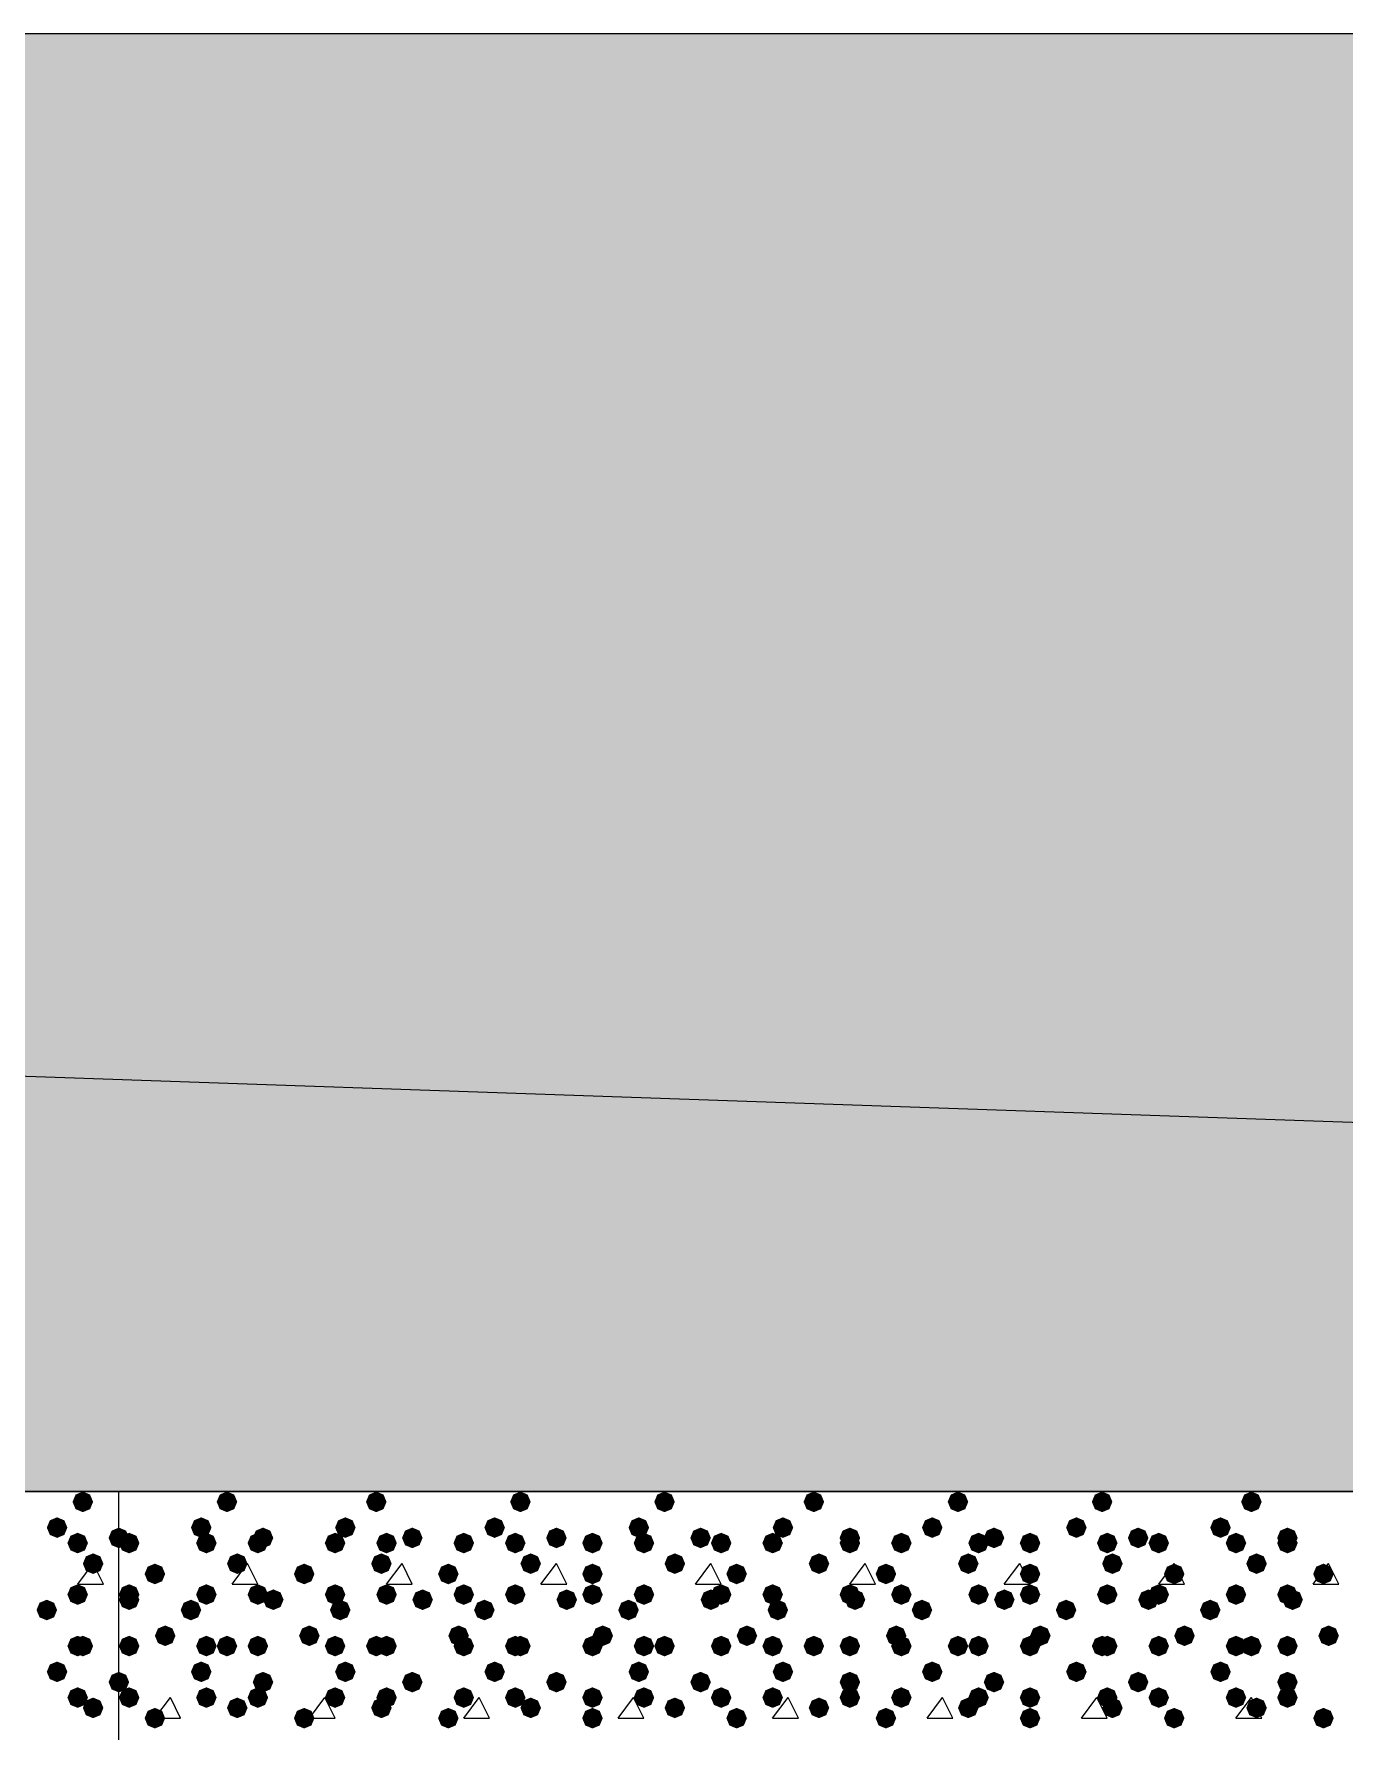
# Model space of a CAD drawing. Header units: millimetres. Extents: x 0 to 420, y 0 to 297.
# Drawn here: x 280.01 to 290.79, y 163.98 to 177.93 of the extents above; entities that cross this region are included whole.
import ezdxf

# ---------------------------------------------------------------- set-up
doc = ezdxf.new("R2010")
doc.units = ezdxf.units.MM
doc.layers.get('0').update_dxf_attribs({"linetype": 'CONTINUOUS'})

msp = doc.modelspace()

# ---------------------------------------------------------------- hatches: boundary and pattern name
at = {"true_color": 0x000008}
h = msp.add_hatch(color=0, dxfattribs=at)
h.paths.add_polyline_path([(378.544667, 177.927), (32.469667, 177.927), (378.544667, 165.946667)], flags=0)
h.paths.add_polyline_path([(32.469667, 177.927), (378.544667, 165.946667), (32.469667, 165.946667)], flags=0)
at = {"true_color": 0x000007}
for points in [[(280.500667, 165.862), (280.475796, 165.802204), (280.416, 165.777333), (280.356204, 165.802204), (280.331333, 165.862), (280.356204, 165.921796), (280.416, 165.946667), (280.475796, 165.921796)], [(280.289, 165.650333), (280.264129, 165.590537), (280.204333, 165.565667), (280.144538, 165.590537), (280.119667, 165.650333), (280.144537, 165.710129), (280.204333, 165.735), (280.264129, 165.710129)], [(280.458333, 165.523333), (280.433463, 165.463537), (280.373667, 165.438667), (280.313871, 165.463537), (280.289, 165.523333), (280.313871, 165.583129), (280.373667, 165.608), (280.433462, 165.583129)], [(280.797, 165.565667), (280.772129, 165.505871), (280.712333, 165.481), (280.652537, 165.505871), (280.627667, 165.565667), (280.652537, 165.625462), (280.712333, 165.650333), (280.772129, 165.625463)], [(280.585333, 165.354), (280.560462, 165.294204), (280.500667, 165.269333), (280.440871, 165.294204), (280.416, 165.354), (280.440871, 165.413796), (280.500667, 165.438667), (280.560462, 165.413796)], [(280.458333, 165.1), (280.433463, 165.040204), (280.373667, 165.015333), (280.313871, 165.040204), (280.289, 165.1), (280.313871, 165.159796), (280.373667, 165.184667), (280.433462, 165.159796)], [(280.204333, 164.973), (280.179463, 164.913204), (280.119667, 164.888333), (280.059871, 164.913204), (280.035, 164.973), (280.059871, 165.032796), (280.119667, 165.057667), (280.179462, 165.032796)], [(280.458333, 164.676667), (280.433463, 164.616871), (280.373667, 164.592), (280.313871, 164.616871), (280.289, 164.676667), (280.313871, 164.736462), (280.373667, 164.761333), (280.433462, 164.736463)], [(280.500667, 164.676667), (280.475796, 164.616871), (280.416, 164.592), (280.356204, 164.616871), (280.331333, 164.676667), (280.356204, 164.736462), (280.416, 164.761333), (280.475796, 164.736463)], [(280.289, 164.465), (280.264129, 164.405204), (280.204333, 164.380333), (280.144538, 164.405204), (280.119667, 164.465), (280.144537, 164.524796), (280.204333, 164.549667), (280.264129, 164.524796)], [(280.797, 164.380333), (280.772129, 164.320537), (280.712333, 164.295667), (280.652537, 164.320537), (280.627667, 164.380333), (280.652537, 164.440129), (280.712333, 164.465), (280.772129, 164.440129)], [(280.458333, 164.253333), (280.433463, 164.193537), (280.373667, 164.168667), (280.313871, 164.193537), (280.289, 164.253333), (280.313871, 164.313129), (280.373667, 164.338), (280.433462, 164.313129)], [(280.585333, 164.168667), (280.560462, 164.108871), (280.500667, 164.084), (280.440871, 164.108871), (280.416, 164.168667), (280.440871, 164.228462), (280.500667, 164.253333), (280.560462, 164.228463)]]:
    msp.add_hatch(color=0, dxfattribs=at).paths.add_polyline_path(points, flags=0)
at = {"true_color": 0x000008}
for points in [[(281.686, 165.862), (281.661129, 165.802204), (281.601333, 165.777333), (281.541538, 165.802204), (281.516667, 165.862), (281.541537, 165.921796), (281.601333, 165.946667), (281.661129, 165.921796)], [(282.913667, 165.862), (282.888796, 165.802204), (282.829, 165.777333), (282.769204, 165.802204), (282.744333, 165.862), (282.769204, 165.921796), (282.829, 165.946667), (282.888796, 165.921796)], [(284.099, 165.862), (284.074129, 165.802204), (284.014333, 165.777333), (283.954538, 165.802204), (283.929667, 165.862), (283.954537, 165.921796), (284.014333, 165.946667), (284.074129, 165.921796)], [(285.284333, 165.862), (285.259462, 165.802204), (285.199667, 165.777333), (285.139871, 165.802204), (285.115, 165.862), (285.139871, 165.921796), (285.199667, 165.946667), (285.259462, 165.921796)], [(286.512, 165.862), (286.487129, 165.802204), (286.427333, 165.777333), (286.367538, 165.802204), (286.342667, 165.862), (286.367537, 165.921796), (286.427333, 165.946667), (286.487129, 165.921796)], [(287.697333, 165.862), (287.672462, 165.802204), (287.612667, 165.777333), (287.552871, 165.802204), (287.528, 165.862), (287.552871, 165.921796), (287.612667, 165.946667), (287.672462, 165.921796)], [(288.882667, 165.862), (288.857796, 165.802204), (288.798, 165.777333), (288.738204, 165.802204), (288.713333, 165.862), (288.738204, 165.921796), (288.798, 165.946667), (288.857796, 165.921796)], [(290.110333, 165.862), (290.085463, 165.802204), (290.025667, 165.777333), (289.965871, 165.802204), (289.941, 165.862), (289.965871, 165.921796), (290.025667, 165.946667), (290.085462, 165.921796)], [(281.474333, 165.650333), (281.449462, 165.590537), (281.389667, 165.565667), (281.329871, 165.590537), (281.305, 165.650333), (281.329871, 165.710129), (281.389667, 165.735), (281.449462, 165.710129)], [(282.659667, 165.650333), (282.634796, 165.590537), (282.575, 165.565667), (282.515204, 165.590537), (282.490333, 165.650333), (282.515204, 165.710129), (282.575, 165.735), (282.634796, 165.710129)], [(283.887333, 165.650333), (283.862462, 165.590537), (283.802667, 165.565667), (283.742871, 165.590537), (283.718, 165.650333), (283.742871, 165.710129), (283.802667, 165.735), (283.862462, 165.710129)], [(285.072667, 165.650333), (285.047796, 165.590537), (284.988, 165.565667), (284.928204, 165.590537), (284.903333, 165.650333), (284.928204, 165.710129), (284.988, 165.735), (285.047796, 165.710129)], [(286.258, 165.650333), (286.233129, 165.590537), (286.173333, 165.565667), (286.113538, 165.590537), (286.088667, 165.650333), (286.113537, 165.710129), (286.173333, 165.735), (286.233129, 165.710129)], [(287.485667, 165.650333), (287.460796, 165.590537), (287.401, 165.565667), (287.341204, 165.590537), (287.316333, 165.650333), (287.341204, 165.710129), (287.401, 165.735), (287.460796, 165.710129)], [(288.671, 165.650333), (288.646129, 165.590537), (288.586333, 165.565667), (288.526538, 165.590537), (288.501667, 165.650333), (288.526537, 165.710129), (288.586333, 165.735), (288.646129, 165.710129)], [(289.856333, 165.650333), (289.831462, 165.590537), (289.771667, 165.565667), (289.711871, 165.590537), (289.687, 165.650333), (289.711871, 165.710129), (289.771667, 165.735), (289.831462, 165.710129)], [(280.881667, 165.523333), (280.856796, 165.463537), (280.797, 165.438667), (280.737204, 165.463537), (280.712333, 165.523333), (280.737204, 165.583129), (280.797, 165.608), (280.856796, 165.583129)], [(281.516667, 165.523333), (281.491796, 165.463537), (281.432, 165.438667), (281.372204, 165.463537), (281.347333, 165.523333), (281.372204, 165.583129), (281.432, 165.608), (281.491796, 165.583129)], [(281.94, 165.523333), (281.915129, 165.463537), (281.855333, 165.438667), (281.795538, 165.463537), (281.770667, 165.523333), (281.795537, 165.583129), (281.855333, 165.608), (281.915129, 165.583129)], [(281.982333, 165.565667), (281.957463, 165.505871), (281.897667, 165.481), (281.837871, 165.505871), (281.813, 165.565667), (281.837871, 165.625462), (281.897667, 165.650333), (281.957462, 165.625463)], [(282.575, 165.523333), (282.550129, 165.463537), (282.490333, 165.438667), (282.430538, 165.463537), (282.405667, 165.523333), (282.430537, 165.583129), (282.490333, 165.608), (282.550129, 165.583129)], [(282.998333, 165.523333), (282.973462, 165.463537), (282.913667, 165.438667), (282.853871, 165.463537), (282.829, 165.523333), (282.853871, 165.583129), (282.913667, 165.608), (282.973462, 165.583129)], [(283.21, 165.565667), (283.185129, 165.505871), (283.125333, 165.481), (283.065538, 165.505871), (283.040667, 165.565667), (283.065537, 165.625462), (283.125333, 165.650333), (283.185129, 165.625463)], [(283.633333, 165.523333), (283.608462, 165.463537), (283.548667, 165.438667), (283.488871, 165.463537), (283.464, 165.523333), (283.488871, 165.583129), (283.548667, 165.608), (283.608462, 165.583129)], [(284.056667, 165.523333), (284.031796, 165.463537), (283.972, 165.438667), (283.912204, 165.463537), (283.887333, 165.523333), (283.912204, 165.583129), (283.972, 165.608), (284.031796, 165.583129)], [(284.395333, 165.565667), (284.370463, 165.505871), (284.310667, 165.481), (284.250871, 165.505871), (284.226, 165.565667), (284.250871, 165.625462), (284.310667, 165.650333), (284.370462, 165.625463)], [(284.691667, 165.523333), (284.666796, 165.463537), (284.607, 165.438667), (284.547204, 165.463537), (284.522333, 165.523333), (284.547204, 165.583129), (284.607, 165.608), (284.666796, 165.583129)], [(285.115, 165.523333), (285.090129, 165.463537), (285.030333, 165.438667), (284.970537, 165.463537), (284.945667, 165.523333), (284.970537, 165.583129), (285.030333, 165.608), (285.090129, 165.583129)], [(285.580667, 165.565667), (285.555796, 165.505871), (285.496, 165.481), (285.436204, 165.505871), (285.411333, 165.565667), (285.436204, 165.625462), (285.496, 165.650333), (285.555796, 165.625463)], [(285.75, 165.523333), (285.725129, 165.463537), (285.665333, 165.438667), (285.605537, 165.463537), (285.580667, 165.523333), (285.605537, 165.583129), (285.665333, 165.608), (285.725129, 165.583129)], [(286.173333, 165.523333), (286.148462, 165.463537), (286.088667, 165.438667), (286.028871, 165.463537), (286.004, 165.523333), (286.028871, 165.583129), (286.088667, 165.608), (286.148462, 165.583129)], [(286.808333, 165.565667), (286.783462, 165.505871), (286.723667, 165.481), (286.663871, 165.505871), (286.639, 165.565667), (286.663871, 165.625462), (286.723667, 165.650333), (286.783462, 165.625463)], [(286.808333, 165.523333), (286.783462, 165.463537), (286.723667, 165.438667), (286.663871, 165.463537), (286.639, 165.523333), (286.663871, 165.583129), (286.723667, 165.608), (286.783462, 165.583129)], [(287.231667, 165.523333), (287.206796, 165.463537), (287.147, 165.438667), (287.087204, 165.463537), (287.062333, 165.523333), (287.087204, 165.583129), (287.147, 165.608), (287.206796, 165.583129)], [(287.866667, 165.523333), (287.841796, 165.463537), (287.782, 165.438667), (287.722204, 165.463537), (287.697333, 165.523333), (287.722204, 165.583129), (287.782, 165.608), (287.841796, 165.583129)], [(287.993667, 165.565667), (287.968796, 165.505871), (287.909, 165.481), (287.849204, 165.505871), (287.824333, 165.565667), (287.849204, 165.625462), (287.909, 165.650333), (287.968796, 165.625463)], [(288.29, 165.523333), (288.265129, 165.463537), (288.205333, 165.438667), (288.145538, 165.463537), (288.120667, 165.523333), (288.145537, 165.583129), (288.205333, 165.608), (288.265129, 165.583129)], [(288.925, 165.523333), (288.900129, 165.463537), (288.840333, 165.438667), (288.780538, 165.463537), (288.755667, 165.523333), (288.780537, 165.583129), (288.840333, 165.608), (288.900129, 165.583129)], [(289.179, 165.565667), (289.154129, 165.505871), (289.094333, 165.481), (289.034537, 165.505871), (289.009667, 165.565667), (289.034537, 165.625462), (289.094333, 165.650333), (289.154129, 165.625463)], [(289.348333, 165.523333), (289.323463, 165.463537), (289.263667, 165.438667), (289.203871, 165.463537), (289.179, 165.523333), (289.203871, 165.583129), (289.263667, 165.608), (289.323462, 165.583129)], [(289.983333, 165.523333), (289.958463, 165.463537), (289.898667, 165.438667), (289.838871, 165.463537), (289.814, 165.523333), (289.838871, 165.583129), (289.898667, 165.608), (289.958462, 165.583129)], [(290.406667, 165.565667), (290.381796, 165.505871), (290.322, 165.481), (290.262204, 165.505871), (290.237333, 165.565667), (290.262204, 165.625462), (290.322, 165.650333), (290.381796, 165.625463)], [(290.406667, 165.523333), (290.381796, 165.463537), (290.322, 165.438667), (290.262204, 165.463537), (290.237333, 165.523333), (290.262204, 165.583129), (290.322, 165.608), (290.381796, 165.583129)], [(281.770667, 165.354), (281.745796, 165.294204), (281.686, 165.269333), (281.626204, 165.294204), (281.601333, 165.354), (281.626204, 165.413796), (281.686, 165.438667), (281.745796, 165.413796)], [(282.956, 165.354), (282.931129, 165.294204), (282.871333, 165.269333), (282.811537, 165.294204), (282.786667, 165.354), (282.811537, 165.413796), (282.871333, 165.438667), (282.931129, 165.413796)], [(284.183667, 165.354), (284.158796, 165.294204), (284.099, 165.269333), (284.039204, 165.294204), (284.014333, 165.354), (284.039204, 165.413796), (284.099, 165.438667), (284.158796, 165.413796)], [(285.369, 165.354), (285.344129, 165.294204), (285.284333, 165.269333), (285.224538, 165.294204), (285.199667, 165.354), (285.224537, 165.413796), (285.284333, 165.438667), (285.344129, 165.413796)], [(286.554333, 165.354), (286.529462, 165.294204), (286.469667, 165.269333), (286.409871, 165.294204), (286.385, 165.354), (286.409871, 165.413796), (286.469667, 165.438667), (286.529462, 165.413796)], [(287.782, 165.354), (287.757129, 165.294204), (287.697333, 165.269333), (287.637538, 165.294204), (287.612667, 165.354), (287.637537, 165.413796), (287.697333, 165.438667), (287.757129, 165.413796)], [(288.967333, 165.354), (288.942462, 165.294204), (288.882667, 165.269333), (288.822871, 165.294204), (288.798, 165.354), (288.822871, 165.413796), (288.882667, 165.438667), (288.942462, 165.413796)], [(290.152667, 165.354), (290.127796, 165.294204), (290.068, 165.269333), (290.008204, 165.294204), (289.983333, 165.354), (290.008204, 165.413796), (290.068, 165.438667), (290.127796, 165.413796)], [(281.093333, 165.269333), (281.068463, 165.209537), (281.008667, 165.184667), (280.948871, 165.209537), (280.924, 165.269333), (280.948871, 165.329129), (281.008667, 165.354), (281.068462, 165.329129)], [(282.321, 165.269333), (282.296129, 165.209537), (282.236333, 165.184667), (282.176537, 165.209537), (282.151667, 165.269333), (282.176537, 165.329129), (282.236333, 165.354), (282.296129, 165.329129)], [(283.506333, 165.269333), (283.481462, 165.209537), (283.421667, 165.184667), (283.361871, 165.209537), (283.337, 165.269333), (283.361871, 165.329129), (283.421667, 165.354), (283.481462, 165.329129)], [(284.691667, 165.269333), (284.666796, 165.209537), (284.607, 165.184667), (284.547204, 165.209537), (284.522333, 165.269333), (284.547204, 165.329129), (284.607, 165.354), (284.666796, 165.329129)], [(285.877, 165.269333), (285.852129, 165.209537), (285.792333, 165.184667), (285.732538, 165.209537), (285.707667, 165.269333), (285.732537, 165.329129), (285.792333, 165.354), (285.852129, 165.329129)], [(287.104667, 165.269333), (287.079796, 165.209537), (287.02, 165.184667), (286.960204, 165.209537), (286.935333, 165.269333), (286.960204, 165.329129), (287.02, 165.354), (287.079796, 165.329129)], [(288.29, 165.269333), (288.265129, 165.209537), (288.205333, 165.184667), (288.145538, 165.209537), (288.120667, 165.269333), (288.145537, 165.329129), (288.205333, 165.354), (288.265129, 165.329129)], [(289.475333, 165.269333), (289.450462, 165.209537), (289.390667, 165.184667), (289.330871, 165.209537), (289.306, 165.269333), (289.330871, 165.329129), (289.390667, 165.354), (289.450462, 165.329129)], [(290.703, 165.269333), (290.678129, 165.209537), (290.618333, 165.184667), (290.558538, 165.209537), (290.533667, 165.269333), (290.558537, 165.329129), (290.618333, 165.354), (290.678129, 165.329129)], [(280.881667, 165.1), (280.856796, 165.040204), (280.797, 165.015333), (280.737204, 165.040204), (280.712333, 165.1), (280.737204, 165.159796), (280.797, 165.184667), (280.856796, 165.159796)], [(281.516667, 165.1), (281.491796, 165.040204), (281.432, 165.015333), (281.372204, 165.040204), (281.347333, 165.1), (281.372204, 165.159796), (281.432, 165.184667), (281.491796, 165.159796)], [(281.94, 165.1), (281.915129, 165.040204), (281.855333, 165.015333), (281.795538, 165.040204), (281.770667, 165.1), (281.795537, 165.159796), (281.855333, 165.184667), (281.915129, 165.159796)], [(282.575, 165.1), (282.550129, 165.040204), (282.490333, 165.015333), (282.430538, 165.040204), (282.405667, 165.1), (282.430537, 165.159796), (282.490333, 165.184667), (282.550129, 165.159796)], [(282.998333, 165.1), (282.973462, 165.040204), (282.913667, 165.015333), (282.853871, 165.040204), (282.829, 165.1), (282.853871, 165.159796), (282.913667, 165.184667), (282.973462, 165.159796)], [(283.633333, 165.1), (283.608462, 165.040204), (283.548667, 165.015333), (283.488871, 165.040204), (283.464, 165.1), (283.488871, 165.159796), (283.548667, 165.184667), (283.608462, 165.159796)], [(284.056667, 165.1), (284.031796, 165.040204), (283.972, 165.015333), (283.912204, 165.040204), (283.887333, 165.1), (283.912204, 165.159796), (283.972, 165.184667), (284.031796, 165.159796)], [(284.691667, 165.1), (284.666796, 165.040204), (284.607, 165.015333), (284.547204, 165.040204), (284.522333, 165.1), (284.547204, 165.159796), (284.607, 165.184667), (284.666796, 165.159796)], [(285.115, 165.1), (285.090129, 165.040204), (285.030333, 165.015333), (284.970537, 165.040204), (284.945667, 165.1), (284.970537, 165.159796), (285.030333, 165.184667), (285.090129, 165.159796)], [(285.75, 165.1), (285.725129, 165.040204), (285.665333, 165.015333), (285.605537, 165.040204), (285.580667, 165.1), (285.605537, 165.159796), (285.665333, 165.184667), (285.725129, 165.159796)], [(286.173333, 165.1), (286.148462, 165.040204), (286.088667, 165.015333), (286.028871, 165.040204), (286.004, 165.1), (286.028871, 165.159796), (286.088667, 165.184667), (286.148462, 165.159796)], [(286.808333, 165.1), (286.783462, 165.040204), (286.723667, 165.015333), (286.663871, 165.040204), (286.639, 165.1), (286.663871, 165.159796), (286.723667, 165.184667), (286.783462, 165.159796)], [(287.231667, 165.1), (287.206796, 165.040204), (287.147, 165.015333), (287.087204, 165.040204), (287.062333, 165.1), (287.087204, 165.159796), (287.147, 165.184667), (287.206796, 165.159796)], [(287.866667, 165.1), (287.841796, 165.040204), (287.782, 165.015333), (287.722204, 165.040204), (287.697333, 165.1), (287.722204, 165.159796), (287.782, 165.184667), (287.841796, 165.159796)], [(288.29, 165.1), (288.265129, 165.040204), (288.205333, 165.015333), (288.145538, 165.040204), (288.120667, 165.1), (288.145537, 165.159796), (288.205333, 165.184667), (288.265129, 165.159796)], [(288.925, 165.1), (288.900129, 165.040204), (288.840333, 165.015333), (288.780538, 165.040204), (288.755667, 165.1), (288.780537, 165.159796), (288.840333, 165.184667), (288.900129, 165.159796)], [(289.348333, 165.1), (289.323463, 165.040204), (289.263667, 165.015333), (289.203871, 165.040204), (289.179, 165.1), (289.203871, 165.159796), (289.263667, 165.184667), (289.323462, 165.159796)], [(289.983333, 165.1), (289.958463, 165.040204), (289.898667, 165.015333), (289.838871, 165.040204), (289.814, 165.1), (289.838871, 165.159796), (289.898667, 165.184667), (289.958462, 165.159796)], [(290.406667, 165.1), (290.381796, 165.040204), (290.322, 165.015333), (290.262204, 165.040204), (290.237333, 165.1), (290.262204, 165.159796), (290.322, 165.184667), (290.381796, 165.159796)], [(280.881667, 165.057667), (280.856796, 164.997871), (280.797, 164.973), (280.737204, 164.997871), (280.712333, 165.057667), (280.737204, 165.117462), (280.797, 165.142333), (280.856796, 165.117463)], [(281.389667, 164.973), (281.364796, 164.913204), (281.305, 164.888333), (281.245204, 164.913204), (281.220333, 164.973), (281.245204, 165.032796), (281.305, 165.057667), (281.364796, 165.032796)], [(282.067, 165.057667), (282.042129, 164.997871), (281.982333, 164.973), (281.922538, 164.997871), (281.897667, 165.057667), (281.922537, 165.117462), (281.982333, 165.142333), (282.042129, 165.117463)], [(282.617333, 164.973), (282.592463, 164.913204), (282.532667, 164.888333), (282.472871, 164.913204), (282.448, 164.973), (282.472871, 165.032796), (282.532667, 165.057667), (282.592462, 165.032796)], [(283.294667, 165.057667), (283.269796, 164.997871), (283.21, 164.973), (283.150204, 164.997871), (283.125333, 165.057667), (283.150204, 165.117462), (283.21, 165.142333), (283.269796, 165.117463)], [(283.802667, 164.973), (283.777796, 164.913204), (283.718, 164.888333), (283.658204, 164.913204), (283.633333, 164.973), (283.658204, 165.032796), (283.718, 165.057667), (283.777796, 165.032796)], [(284.48, 165.057667), (284.455129, 164.997871), (284.395333, 164.973), (284.335537, 164.997871), (284.310667, 165.057667), (284.335537, 165.117462), (284.395333, 165.142333), (284.455129, 165.117463)], [(284.988, 164.973), (284.963129, 164.913204), (284.903333, 164.888333), (284.843538, 164.913204), (284.818667, 164.973), (284.843537, 165.032796), (284.903333, 165.057667), (284.963129, 165.032796)], [(285.665333, 165.057667), (285.640463, 164.997871), (285.580667, 164.973), (285.520871, 164.997871), (285.496, 165.057667), (285.520871, 165.117462), (285.580667, 165.142333), (285.640462, 165.117463)], [(286.215667, 164.973), (286.190796, 164.913204), (286.131, 164.888333), (286.071204, 164.913204), (286.046333, 164.973), (286.071204, 165.032796), (286.131, 165.057667), (286.190796, 165.032796)], [(286.850667, 165.057667), (286.825796, 164.997871), (286.766, 164.973), (286.706204, 164.997871), (286.681333, 165.057667), (286.706204, 165.117462), (286.766, 165.142333), (286.825796, 165.117463)], [(287.401, 164.973), (287.376129, 164.913204), (287.316333, 164.888333), (287.256537, 164.913204), (287.231667, 164.973), (287.256537, 165.032796), (287.316333, 165.057667), (287.376129, 165.032796)], [(288.078333, 165.057667), (288.053463, 164.997871), (287.993667, 164.973), (287.933871, 164.997871), (287.909, 165.057667), (287.933871, 165.117462), (287.993667, 165.142333), (288.053462, 165.117463)], [(288.586333, 164.973), (288.561462, 164.913204), (288.501667, 164.888333), (288.441871, 164.913204), (288.417, 164.973), (288.441871, 165.032796), (288.501667, 165.057667), (288.561462, 165.032796)], [(289.263667, 165.057667), (289.238796, 164.997871), (289.179, 164.973), (289.119204, 164.997871), (289.094333, 165.057667), (289.119204, 165.117462), (289.179, 165.142333), (289.238796, 165.117463)], [(289.771667, 164.973), (289.746796, 164.913204), (289.687, 164.888333), (289.627204, 164.913204), (289.602333, 164.973), (289.627204, 165.032796), (289.687, 165.057667), (289.746796, 165.032796)], [(290.449, 165.057667), (290.424129, 164.997871), (290.364333, 164.973), (290.304537, 164.997871), (290.279667, 165.057667), (290.304537, 165.117462), (290.364333, 165.142333), (290.424129, 165.117463)], [(280.881667, 164.676667), (280.856796, 164.616871), (280.797, 164.592), (280.737204, 164.616871), (280.712333, 164.676667), (280.737204, 164.736462), (280.797, 164.761333), (280.856796, 164.736463)], [(281.178, 164.761333), (281.153129, 164.701537), (281.093333, 164.676667), (281.033537, 164.701537), (281.008667, 164.761333), (281.033537, 164.821129), (281.093333, 164.846), (281.153129, 164.821129)], [(281.516667, 164.676667), (281.491796, 164.616871), (281.432, 164.592), (281.372204, 164.616871), (281.347333, 164.676667), (281.372204, 164.736462), (281.432, 164.761333), (281.491796, 164.736463)], [(281.686, 164.676667), (281.661129, 164.616871), (281.601333, 164.592), (281.541538, 164.616871), (281.516667, 164.676667), (281.541537, 164.736462), (281.601333, 164.761333), (281.661129, 164.736463)], [(281.94, 164.676667), (281.915129, 164.616871), (281.855333, 164.592), (281.795538, 164.616871), (281.770667, 164.676667), (281.795537, 164.736462), (281.855333, 164.761333), (281.915129, 164.736463)], [(282.363333, 164.761333), (282.338462, 164.701537), (282.278667, 164.676667), (282.218871, 164.701537), (282.194, 164.761333), (282.218871, 164.821129), (282.278667, 164.846), (282.338462, 164.821129)], [(282.575, 164.676667), (282.550129, 164.616871), (282.490333, 164.592), (282.430538, 164.616871), (282.405667, 164.676667), (282.430537, 164.736462), (282.490333, 164.761333), (282.550129, 164.736463)], [(282.913667, 164.676667), (282.888796, 164.616871), (282.829, 164.592), (282.769204, 164.616871), (282.744333, 164.676667), (282.769204, 164.736462), (282.829, 164.761333), (282.888796, 164.736463)], [(282.998333, 164.676667), (282.973462, 164.616871), (282.913667, 164.592), (282.853871, 164.616871), (282.829, 164.676667), (282.853871, 164.736462), (282.913667, 164.761333), (282.973462, 164.736463)], [(283.591, 164.761333), (283.566129, 164.701537), (283.506333, 164.676667), (283.446537, 164.701537), (283.421667, 164.761333), (283.446537, 164.821129), (283.506333, 164.846), (283.566129, 164.821129)], [(283.633333, 164.676667), (283.608462, 164.616871), (283.548667, 164.592), (283.488871, 164.616871), (283.464, 164.676667), (283.488871, 164.736462), (283.548667, 164.761333), (283.608462, 164.736463)], [(284.056667, 164.676667), (284.031796, 164.616871), (283.972, 164.592), (283.912204, 164.616871), (283.887333, 164.676667), (283.912204, 164.736462), (283.972, 164.761333), (284.031796, 164.736463)], [(284.099, 164.676667), (284.074129, 164.616871), (284.014333, 164.592), (283.954538, 164.616871), (283.929667, 164.676667), (283.954537, 164.736462), (284.014333, 164.761333), (284.074129, 164.736463)], [(284.691667, 164.676667), (284.666796, 164.616871), (284.607, 164.592), (284.547204, 164.616871), (284.522333, 164.676667), (284.547204, 164.736462), (284.607, 164.761333), (284.666796, 164.736463)], [(284.776333, 164.761333), (284.751463, 164.701537), (284.691667, 164.676667), (284.631871, 164.701537), (284.607, 164.761333), (284.631871, 164.821129), (284.691667, 164.846), (284.751462, 164.821129)], [(285.115, 164.676667), (285.090129, 164.616871), (285.030333, 164.592), (284.970537, 164.616871), (284.945667, 164.676667), (284.970537, 164.736462), (285.030333, 164.761333), (285.090129, 164.736463)], [(285.284333, 164.676667), (285.259462, 164.616871), (285.199667, 164.592), (285.139871, 164.616871), (285.115, 164.676667), (285.139871, 164.736462), (285.199667, 164.761333), (285.259462, 164.736463)], [(285.75, 164.676667), (285.725129, 164.616871), (285.665333, 164.592), (285.605537, 164.616871), (285.580667, 164.676667), (285.605537, 164.736462), (285.665333, 164.761333), (285.725129, 164.736463)], [(285.961667, 164.761333), (285.936796, 164.701537), (285.877, 164.676667), (285.817204, 164.701537), (285.792333, 164.761333), (285.817204, 164.821129), (285.877, 164.846), (285.936796, 164.821129)], [(286.173333, 164.676667), (286.148462, 164.616871), (286.088667, 164.592), (286.028871, 164.616871), (286.004, 164.676667), (286.028871, 164.736462), (286.088667, 164.761333), (286.148462, 164.736463)], [(286.512, 164.676667), (286.487129, 164.616871), (286.427333, 164.592), (286.367538, 164.616871), (286.342667, 164.676667), (286.367537, 164.736462), (286.427333, 164.761333), (286.487129, 164.736463)], [(286.808333, 164.676667), (286.783462, 164.616871), (286.723667, 164.592), (286.663871, 164.616871), (286.639, 164.676667), (286.663871, 164.736462), (286.723667, 164.761333), (286.783462, 164.736463)], [(287.189333, 164.761333), (287.164462, 164.701537), (287.104667, 164.676667), (287.044871, 164.701537), (287.02, 164.761333), (287.044871, 164.821129), (287.104667, 164.846), (287.164462, 164.821129)], [(287.231667, 164.676667), (287.206796, 164.616871), (287.147, 164.592), (287.087204, 164.616871), (287.062333, 164.676667), (287.087204, 164.736462), (287.147, 164.761333), (287.206796, 164.736463)], [(287.697333, 164.676667), (287.672462, 164.616871), (287.612667, 164.592), (287.552871, 164.616871), (287.528, 164.676667), (287.552871, 164.736462), (287.612667, 164.761333), (287.672462, 164.736463)], [(287.866667, 164.676667), (287.841796, 164.616871), (287.782, 164.592), (287.722204, 164.616871), (287.697333, 164.676667), (287.722204, 164.736462), (287.782, 164.761333), (287.841796, 164.736463)], [(288.29, 164.676667), (288.265129, 164.616871), (288.205333, 164.592), (288.145538, 164.616871), (288.120667, 164.676667), (288.145537, 164.736462), (288.205333, 164.761333), (288.265129, 164.736463)], [(288.374667, 164.761333), (288.349796, 164.701537), (288.29, 164.676667), (288.230204, 164.701537), (288.205333, 164.761333), (288.230204, 164.821129), (288.29, 164.846), (288.349796, 164.821129)], [(288.882667, 164.676667), (288.857796, 164.616871), (288.798, 164.592), (288.738204, 164.616871), (288.713333, 164.676667), (288.738204, 164.736462), (288.798, 164.761333), (288.857796, 164.736463)], [(288.925, 164.676667), (288.900129, 164.616871), (288.840333, 164.592), (288.780538, 164.616871), (288.755667, 164.676667), (288.780537, 164.736462), (288.840333, 164.761333), (288.900129, 164.736463)], [(289.348333, 164.676667), (289.323463, 164.616871), (289.263667, 164.592), (289.203871, 164.616871), (289.179, 164.676667), (289.203871, 164.736462), (289.263667, 164.761333), (289.323462, 164.736463)], [(289.56, 164.761333), (289.535129, 164.701537), (289.475333, 164.676667), (289.415538, 164.701537), (289.390667, 164.761333), (289.415537, 164.821129), (289.475333, 164.846), (289.535129, 164.821129)], [(289.983333, 164.676667), (289.958463, 164.616871), (289.898667, 164.592), (289.838871, 164.616871), (289.814, 164.676667), (289.838871, 164.736462), (289.898667, 164.761333), (289.958462, 164.736463)], [(290.110333, 164.676667), (290.085463, 164.616871), (290.025667, 164.592), (289.965871, 164.616871), (289.941, 164.676667), (289.965871, 164.736462), (290.025667, 164.761333), (290.085462, 164.736463)], [(290.406667, 164.676667), (290.381796, 164.616871), (290.322, 164.592), (290.262204, 164.616871), (290.237333, 164.676667), (290.262204, 164.736462), (290.322, 164.761333), (290.381796, 164.736463)], [(290.745333, 164.761333), (290.720463, 164.701537), (290.660667, 164.676667), (290.600871, 164.701537), (290.576, 164.761333), (290.600871, 164.821129), (290.660667, 164.846), (290.720462, 164.821129)], [(281.474333, 164.465), (281.449462, 164.405204), (281.389667, 164.380333), (281.329871, 164.405204), (281.305, 164.465), (281.329871, 164.524796), (281.389667, 164.549667), (281.449462, 164.524796)], [(281.982333, 164.380333), (281.957463, 164.320537), (281.897667, 164.295667), (281.837871, 164.320537), (281.813, 164.380333), (281.837871, 164.440129), (281.897667, 164.465), (281.957462, 164.440129)], [(282.659667, 164.465), (282.634796, 164.405204), (282.575, 164.380333), (282.515204, 164.405204), (282.490333, 164.465), (282.515204, 164.524796), (282.575, 164.549667), (282.634796, 164.524796)], [(283.21, 164.380333), (283.185129, 164.320537), (283.125333, 164.295667), (283.065538, 164.320537), (283.040667, 164.380333), (283.065537, 164.440129), (283.125333, 164.465), (283.185129, 164.440129)], [(283.887333, 164.465), (283.862462, 164.405204), (283.802667, 164.380333), (283.742871, 164.405204), (283.718, 164.465), (283.742871, 164.524796), (283.802667, 164.549667), (283.862462, 164.524796)], [(284.395333, 164.380333), (284.370463, 164.320537), (284.310667, 164.295667), (284.250871, 164.320537), (284.226, 164.380333), (284.250871, 164.440129), (284.310667, 164.465), (284.370462, 164.440129)], [(285.072667, 164.465), (285.047796, 164.405204), (284.988, 164.380333), (284.928204, 164.405204), (284.903333, 164.465), (284.928204, 164.524796), (284.988, 164.549667), (285.047796, 164.524796)], [(285.580667, 164.380333), (285.555796, 164.320537), (285.496, 164.295667), (285.436204, 164.320537), (285.411333, 164.380333), (285.436204, 164.440129), (285.496, 164.465), (285.555796, 164.440129)], [(286.258, 164.465), (286.233129, 164.405204), (286.173333, 164.380333), (286.113538, 164.405204), (286.088667, 164.465), (286.113537, 164.524796), (286.173333, 164.549667), (286.233129, 164.524796)], [(286.808333, 164.380333), (286.783462, 164.320537), (286.723667, 164.295667), (286.663871, 164.320537), (286.639, 164.380333), (286.663871, 164.440129), (286.723667, 164.465), (286.783462, 164.440129)], [(287.485667, 164.465), (287.460796, 164.405204), (287.401, 164.380333), (287.341204, 164.405204), (287.316333, 164.465), (287.341204, 164.524796), (287.401, 164.549667), (287.460796, 164.524796)], [(287.993667, 164.380333), (287.968796, 164.320537), (287.909, 164.295667), (287.849204, 164.320537), (287.824333, 164.380333), (287.849204, 164.440129), (287.909, 164.465), (287.968796, 164.440129)], [(288.671, 164.465), (288.646129, 164.405204), (288.586333, 164.380333), (288.526538, 164.405204), (288.501667, 164.465), (288.526537, 164.524796), (288.586333, 164.549667), (288.646129, 164.524796)], [(289.179, 164.380333), (289.154129, 164.320537), (289.094333, 164.295667), (289.034537, 164.320537), (289.009667, 164.380333), (289.034537, 164.440129), (289.094333, 164.465), (289.154129, 164.440129)], [(289.856333, 164.465), (289.831462, 164.405204), (289.771667, 164.380333), (289.711871, 164.405204), (289.687, 164.465), (289.711871, 164.524796), (289.771667, 164.549667), (289.831462, 164.524796)], [(290.406667, 164.380333), (290.381796, 164.320537), (290.322, 164.295667), (290.262204, 164.320537), (290.237333, 164.380333), (290.262204, 164.440129), (290.322, 164.465), (290.381796, 164.440129)], [(280.881667, 164.253333), (280.856796, 164.193537), (280.797, 164.168667), (280.737204, 164.193537), (280.712333, 164.253333), (280.737204, 164.313129), (280.797, 164.338), (280.856796, 164.313129)], [(281.516667, 164.253333), (281.491796, 164.193537), (281.432, 164.168667), (281.372204, 164.193537), (281.347333, 164.253333), (281.372204, 164.313129), (281.432, 164.338), (281.491796, 164.313129)], [(281.94, 164.253333), (281.915129, 164.193537), (281.855333, 164.168667), (281.795538, 164.193537), (281.770667, 164.253333), (281.795537, 164.313129), (281.855333, 164.338), (281.915129, 164.313129)], [(282.575, 164.253333), (282.550129, 164.193537), (282.490333, 164.168667), (282.430538, 164.193537), (282.405667, 164.253333), (282.430537, 164.313129), (282.490333, 164.338), (282.550129, 164.313129)], [(282.998333, 164.253333), (282.973462, 164.193537), (282.913667, 164.168667), (282.853871, 164.193537), (282.829, 164.253333), (282.853871, 164.313129), (282.913667, 164.338), (282.973462, 164.313129)], [(283.633333, 164.253333), (283.608462, 164.193537), (283.548667, 164.168667), (283.488871, 164.193537), (283.464, 164.253333), (283.488871, 164.313129), (283.548667, 164.338), (283.608462, 164.313129)], [(284.056667, 164.253333), (284.031796, 164.193537), (283.972, 164.168667), (283.912204, 164.193537), (283.887333, 164.253333), (283.912204, 164.313129), (283.972, 164.338), (284.031796, 164.313129)], [(284.691667, 164.253333), (284.666796, 164.193537), (284.607, 164.168667), (284.547204, 164.193537), (284.522333, 164.253333), (284.547204, 164.313129), (284.607, 164.338), (284.666796, 164.313129)], [(285.115, 164.253333), (285.090129, 164.193537), (285.030333, 164.168667), (284.970537, 164.193537), (284.945667, 164.253333), (284.970537, 164.313129), (285.030333, 164.338), (285.090129, 164.313129)], [(285.75, 164.253333), (285.725129, 164.193537), (285.665333, 164.168667), (285.605537, 164.193537), (285.580667, 164.253333), (285.605537, 164.313129), (285.665333, 164.338), (285.725129, 164.313129)], [(286.173333, 164.253333), (286.148462, 164.193537), (286.088667, 164.168667), (286.028871, 164.193537), (286.004, 164.253333), (286.028871, 164.313129), (286.088667, 164.338), (286.148462, 164.313129)], [(286.808333, 164.253333), (286.783462, 164.193537), (286.723667, 164.168667), (286.663871, 164.193537), (286.639, 164.253333), (286.663871, 164.313129), (286.723667, 164.338), (286.783462, 164.313129)], [(287.231667, 164.253333), (287.206796, 164.193537), (287.147, 164.168667), (287.087204, 164.193537), (287.062333, 164.253333), (287.087204, 164.313129), (287.147, 164.338), (287.206796, 164.313129)], [(287.866667, 164.253333), (287.841796, 164.193537), (287.782, 164.168667), (287.722204, 164.193537), (287.697333, 164.253333), (287.722204, 164.313129), (287.782, 164.338), (287.841796, 164.313129)], [(288.29, 164.253333), (288.265129, 164.193537), (288.205333, 164.168667), (288.145538, 164.193537), (288.120667, 164.253333), (288.145537, 164.313129), (288.205333, 164.338), (288.265129, 164.313129)], [(288.925, 164.253333), (288.900129, 164.193537), (288.840333, 164.168667), (288.780538, 164.193537), (288.755667, 164.253333), (288.780537, 164.313129), (288.840333, 164.338), (288.900129, 164.313129)], [(289.348333, 164.253333), (289.323463, 164.193537), (289.263667, 164.168667), (289.203871, 164.193537), (289.179, 164.253333), (289.203871, 164.313129), (289.263667, 164.338), (289.323462, 164.313129)], [(289.983333, 164.253333), (289.958463, 164.193537), (289.898667, 164.168667), (289.838871, 164.193537), (289.814, 164.253333), (289.838871, 164.313129), (289.898667, 164.338), (289.958462, 164.313129)], [(290.406667, 164.253333), (290.381796, 164.193537), (290.322, 164.168667), (290.262204, 164.193537), (290.237333, 164.253333), (290.262204, 164.313129), (290.322, 164.338), (290.381796, 164.313129)], [(281.770667, 164.168667), (281.745796, 164.108871), (281.686, 164.084), (281.626204, 164.108871), (281.601333, 164.168667), (281.626204, 164.228462), (281.686, 164.253333), (281.745796, 164.228463)], [(282.956, 164.168667), (282.931129, 164.108871), (282.871333, 164.084), (282.811537, 164.108871), (282.786667, 164.168667), (282.811537, 164.228462), (282.871333, 164.253333), (282.931129, 164.228463)], [(284.183667, 164.168667), (284.158796, 164.108871), (284.099, 164.084), (284.039204, 164.108871), (284.014333, 164.168667), (284.039204, 164.228462), (284.099, 164.253333), (284.158796, 164.228463)], [(285.369, 164.168667), (285.344129, 164.108871), (285.284333, 164.084), (285.224538, 164.108871), (285.199667, 164.168667), (285.224537, 164.228462), (285.284333, 164.253333), (285.344129, 164.228463)], [(286.554333, 164.168667), (286.529462, 164.108871), (286.469667, 164.084), (286.409871, 164.108871), (286.385, 164.168667), (286.409871, 164.228462), (286.469667, 164.253333), (286.529462, 164.228463)], [(287.782, 164.168667), (287.757129, 164.108871), (287.697333, 164.084), (287.637538, 164.108871), (287.612667, 164.168667), (287.637537, 164.228462), (287.697333, 164.253333), (287.757129, 164.228463)], [(288.967333, 164.168667), (288.942462, 164.108871), (288.882667, 164.084), (288.822871, 164.108871), (288.798, 164.168667), (288.822871, 164.228462), (288.882667, 164.253333), (288.942462, 164.228463)], [(290.152667, 164.168667), (290.127796, 164.108871), (290.068, 164.084), (290.008204, 164.108871), (289.983333, 164.168667), (290.008204, 164.228462), (290.068, 164.253333), (290.127796, 164.228463)], [(281.093333, 164.084), (281.068463, 164.024204), (281.008667, 163.999333), (280.948871, 164.024204), (280.924, 164.084), (280.948871, 164.143796), (281.008667, 164.168667), (281.068462, 164.143796)], [(282.321, 164.084), (282.296129, 164.024204), (282.236333, 163.999333), (282.176537, 164.024204), (282.151667, 164.084), (282.176537, 164.143796), (282.236333, 164.168667), (282.296129, 164.143796)], [(283.506333, 164.084), (283.481462, 164.024204), (283.421667, 163.999333), (283.361871, 164.024204), (283.337, 164.084), (283.361871, 164.143796), (283.421667, 164.168667), (283.481462, 164.143796)], [(284.691667, 164.084), (284.666796, 164.024204), (284.607, 163.999333), (284.547204, 164.024204), (284.522333, 164.084), (284.547204, 164.143796), (284.607, 164.168667), (284.666796, 164.143796)], [(285.877, 164.084), (285.852129, 164.024204), (285.792333, 163.999333), (285.732538, 164.024204), (285.707667, 164.084), (285.732537, 164.143796), (285.792333, 164.168667), (285.852129, 164.143796)], [(287.104667, 164.084), (287.079796, 164.024204), (287.02, 163.999333), (286.960204, 164.024204), (286.935333, 164.084), (286.960204, 164.143796), (287.02, 164.168667), (287.079796, 164.143796)], [(288.29, 164.084), (288.265129, 164.024204), (288.205333, 163.999333), (288.145538, 164.024204), (288.120667, 164.084), (288.145537, 164.143796), (288.205333, 164.168667), (288.265129, 164.143796)], [(289.475333, 164.084), (289.450462, 164.024204), (289.390667, 163.999333), (289.330871, 164.024204), (289.306, 164.084), (289.330871, 164.143796), (289.390667, 164.168667), (289.450462, 164.143796)], [(290.703, 164.084), (290.678129, 164.024204), (290.618333, 163.999333), (290.558538, 164.024204), (290.533667, 164.084), (290.558537, 164.143796), (290.618333, 164.168667), (290.678129, 164.143796)]]:
    msp.add_hatch(color=0, dxfattribs=at).paths.add_polyline_path(points, flags=0)

# ---------------------------------------------------------------- linework, layer by layer
at = {"color": 0, "true_color": 0x000008}
for points in [[(378.544667, 177.927), (32.469667, 177.927), (378.544667, 165.946667)], [(32.469667, 177.927), (378.544667, 165.946667), (32.469667, 165.946667)]]:
    msp.add_lwpolyline(points, close=True, dxfattribs=at)
at = {"color": 0, "true_color": 0x000007}
for points in [[(31.369, 142.621), (31.369, 165.946667), (379.603, 165.946667), (379.603, 142.621), (217.17, 142.621), (217.17, 121.454333), (193.844333, 121.454333), (193.844333, 142.621)], [(31.369, 142.621), (31.369, 165.946667), (379.603, 165.946667), (379.603, 142.621), (217.17, 142.621), (217.17, 121.454333), (193.844333, 121.454333), (193.844333, 142.621)], [(278.595667, 165.946667), (278.595667, 163.83), (280.712333, 163.83), (280.712333, 165.946667)]]:
    msp.add_lwpolyline(points, close=True, dxfattribs=at)
for points in [[(299.804667, 165.946667), (280.712333, 165.946667)], [(280.373667, 165.184667), (280.500667, 165.354)], [(280.585333, 165.184667), (280.500667, 165.354)], [(280.373667, 165.184667), (280.585333, 165.184667)]]:
    msp.add_lwpolyline(points, dxfattribs=at)
at = {"color": 0, "true_color": 0x000008}
for points in [[(281.643667, 165.184667), (281.770667, 165.354)], [(281.855333, 165.184667), (281.770667, 165.354)], [(282.913667, 165.184667), (283.040667, 165.354)], [(283.125333, 165.184667), (283.040667, 165.354)], [(284.183667, 165.184667), (284.310667, 165.354)], [(284.395333, 165.184667), (284.310667, 165.354)], [(285.453667, 165.184667), (285.580667, 165.354)], [(285.665333, 165.184667), (285.580667, 165.354)], [(286.723667, 165.184667), (286.850667, 165.354)], [(286.935333, 165.184667), (286.850667, 165.354)], [(287.993667, 165.184667), (288.120667, 165.354)], [(288.205333, 165.184667), (288.120667, 165.354)], [(289.263667, 165.184667), (289.390667, 165.354)], [(289.475333, 165.184667), (289.390667, 165.354)], [(290.533667, 165.184667), (290.660667, 165.354)], [(290.745333, 165.184667), (290.660667, 165.354)], [(281.643667, 165.184667), (281.855333, 165.184667)], [(282.913667, 165.184667), (283.125333, 165.184667)], [(284.183667, 165.184667), (284.395333, 165.184667)], [(285.453667, 165.184667), (285.665333, 165.184667)], [(286.723667, 165.184667), (286.935333, 165.184667)], [(287.993667, 165.184667), (288.205333, 165.184667)], [(289.263667, 165.184667), (289.475333, 165.184667)], [(290.533667, 165.184667), (290.745333, 165.184667)], [(281.008667, 164.084), (281.135667, 164.253333)], [(281.220333, 164.084), (281.135667, 164.253333)], [(282.278667, 164.084), (282.405667, 164.253333)], [(282.490333, 164.084), (282.405667, 164.253333)], [(283.548667, 164.084), (283.675667, 164.253333)], [(283.760333, 164.084), (283.675667, 164.253333)], [(284.818667, 164.084), (284.945667, 164.253333)], [(285.030333, 164.084), (284.945667, 164.253333)], [(286.088667, 164.084), (286.215667, 164.253333)], [(286.300333, 164.084), (286.215667, 164.253333)], [(287.358667, 164.084), (287.485667, 164.253333)], [(287.570333, 164.084), (287.485667, 164.253333)], [(288.628667, 164.084), (288.755667, 164.253333)], [(288.840333, 164.084), (288.755667, 164.253333)], [(289.898667, 164.084), (290.025667, 164.253333)], [(290.110333, 164.084), (290.025667, 164.253333)], [(281.008667, 164.084), (281.220333, 164.084)], [(282.278667, 164.084), (282.490333, 164.084)], [(283.548667, 164.084), (283.760333, 164.084)], [(284.818667, 164.084), (285.030333, 164.084)], [(286.088667, 164.084), (286.300333, 164.084)], [(287.358667, 164.084), (287.570333, 164.084)], [(288.628667, 164.084), (288.840333, 164.084)], [(289.898667, 164.084), (290.110333, 164.084)]]:
    msp.add_lwpolyline(points, dxfattribs=at)

doc.saveas('drawing.dxf')
